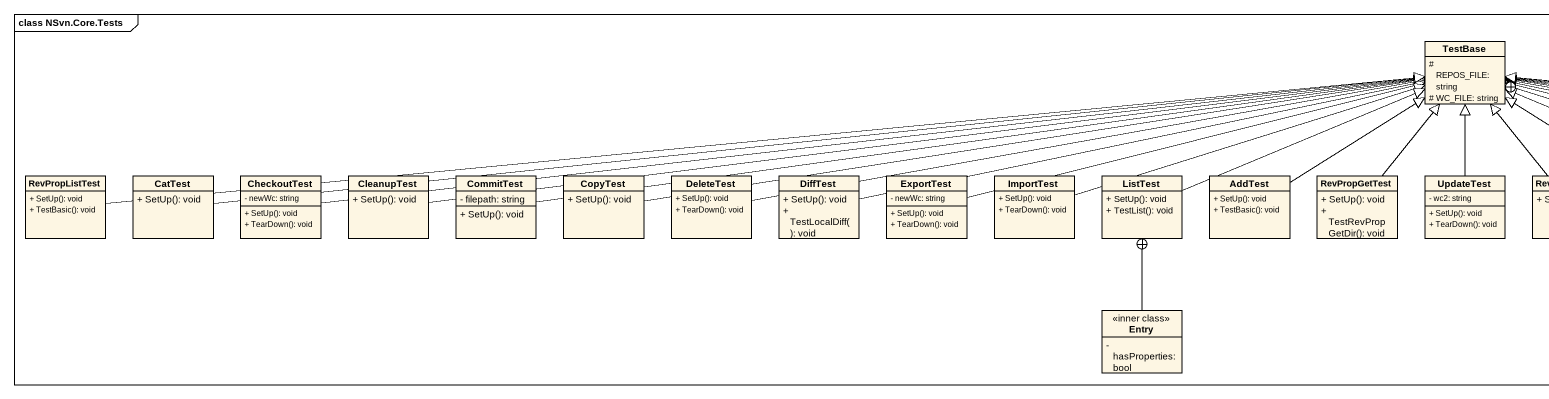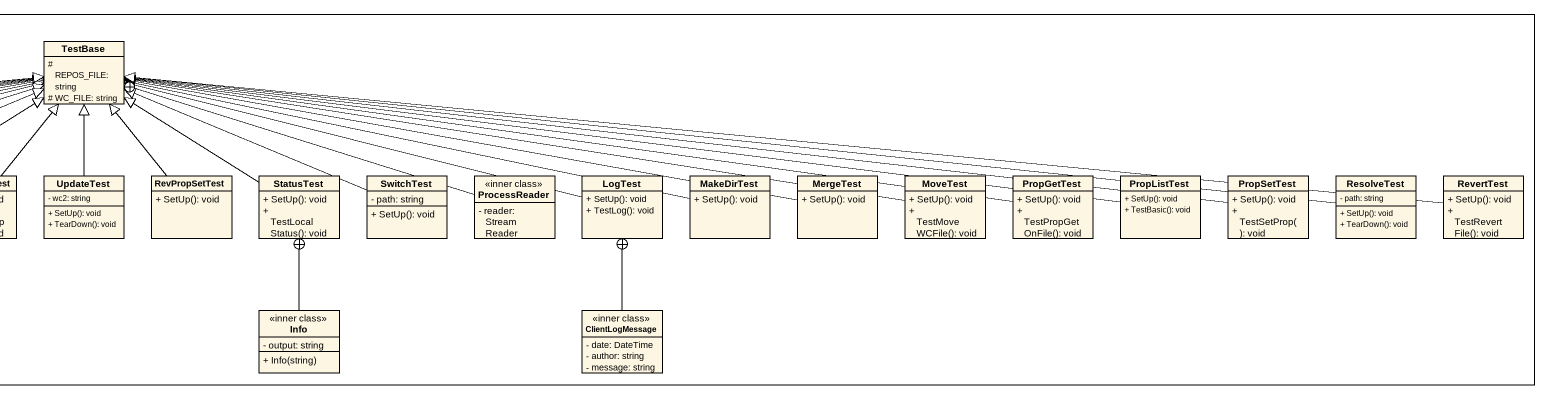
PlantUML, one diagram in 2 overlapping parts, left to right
@startuml
mainframe class NSvn.Core.Tests
hide circle
hide empty members
skinparam classAttributeIconSize 0
class TestBase {
  # REPOS_FILE: string
  # WC_FILE: string
}
class RevPropListTest {
  + SetUp(): void
  + TestBasic(): void
}
class CatTest {
  + SetUp(): void
}
class CheckoutTest {
  - newWc: string
  + SetUp(): void
  + TearDown(): void
}
class CleanupTest {
  + SetUp(): void
}
class CommitTest {
  - filepath: string
  + SetUp(): void
}
class CopyTest {
  + SetUp(): void
}
class DeleteTest {
  + SetUp(): void
  + TearDown(): void
}
class DiffTest {
  + SetUp(): void
  + TestLocalDiff(): void
}
class ExportTest {
  - newWc: string
  + SetUp(): void
  + TearDown(): void
}
class ImportTest {
  + SetUp(): void
  + TearDown(): void
}
class ListTest {
  + SetUp(): void
  + TestList(): void
}
class AddTest {
  + SetUp(): void
  + TestBasic(): void
}
class RevPropGetTest {
  + SetUp(): void
  + TestRevPropGetDir(): void
}
class UpdateTest {
  - wc2: string
  + SetUp(): void
  + TearDown(): void
}
class RevPropSetTest {
  + SetUp(): void
}
class StatusTest {
  + SetUp(): void
  + TestLocalStatus(): void
}
class SwitchTest {
  - path: string
  + SetUp(): void
}
class ProcessReader <<inner class>> {
  - reader: StreamReader
}
class LogTest {
  + SetUp(): void
  + TestLog(): void
}
class MakeDirTest {
  + SetUp(): void
}
class MergeTest {
  + SetUp(): void
}
class MoveTest {
  + SetUp(): void
  + TestMoveWCFile(): void
}
class PropGetTest {
  + SetUp(): void
  + TestPropGetOnFile(): void
}
class PropListTest {
  + SetUp(): void
  + TestBasic(): void
}
class PropSetTest {
  + SetUp(): void
  + TestSetProp(): void
}
class ResolveTest {
  - path: string
  + SetUp(): void
  + TearDown(): void
}
class RevertTest {
  + SetUp(): void
  + TestRevertFile(): void
}
class Entry <<inner class>> {
  - hasProperties: bool
}
class Info <<inner class>> {
  - output: string
  + Info(string)
}
class ClientLogMessage <<inner class>> {
  - date: DateTime
  - author: string
  - message: string
}
RevPropListTest -right-|> TestBase
CatTest -right-|> TestBase
CheckoutTest -right-|> TestBase
CleanupTest -right-|> TestBase
CommitTest -right-|> TestBase
CopyTest -right-|> TestBase
DeleteTest -right-|> TestBase
DiffTest -right-|> TestBase
ExportTest -right-|> TestBase
ImportTest -right-|> TestBase
ListTest -right-|> TestBase
AddTest -up-|> TestBase
RevPropGetTest -up-|> TestBase
UpdateTest -up-|> TestBase
RevPropSetTest -up-|> TestBase
StatusTest -up-|> TestBase
SwitchTest -left-|> TestBase
ProcessReader -left-+ TestBase
LogTest -left-|> TestBase
MakeDirTest -left-|> TestBase
MergeTest -left-|> TestBase
MoveTest -left-|> TestBase
PropGetTest -left-|> TestBase
PropListTest -left-|> TestBase
PropSetTest -left-|> TestBase
ResolveTest -left-|> TestBase
RevertTest -left-|> TestBase
Entry -up-+ ListTest
Info -up-+ StatusTest
ClientLogMessage -up-+ LogTest
@enduml
